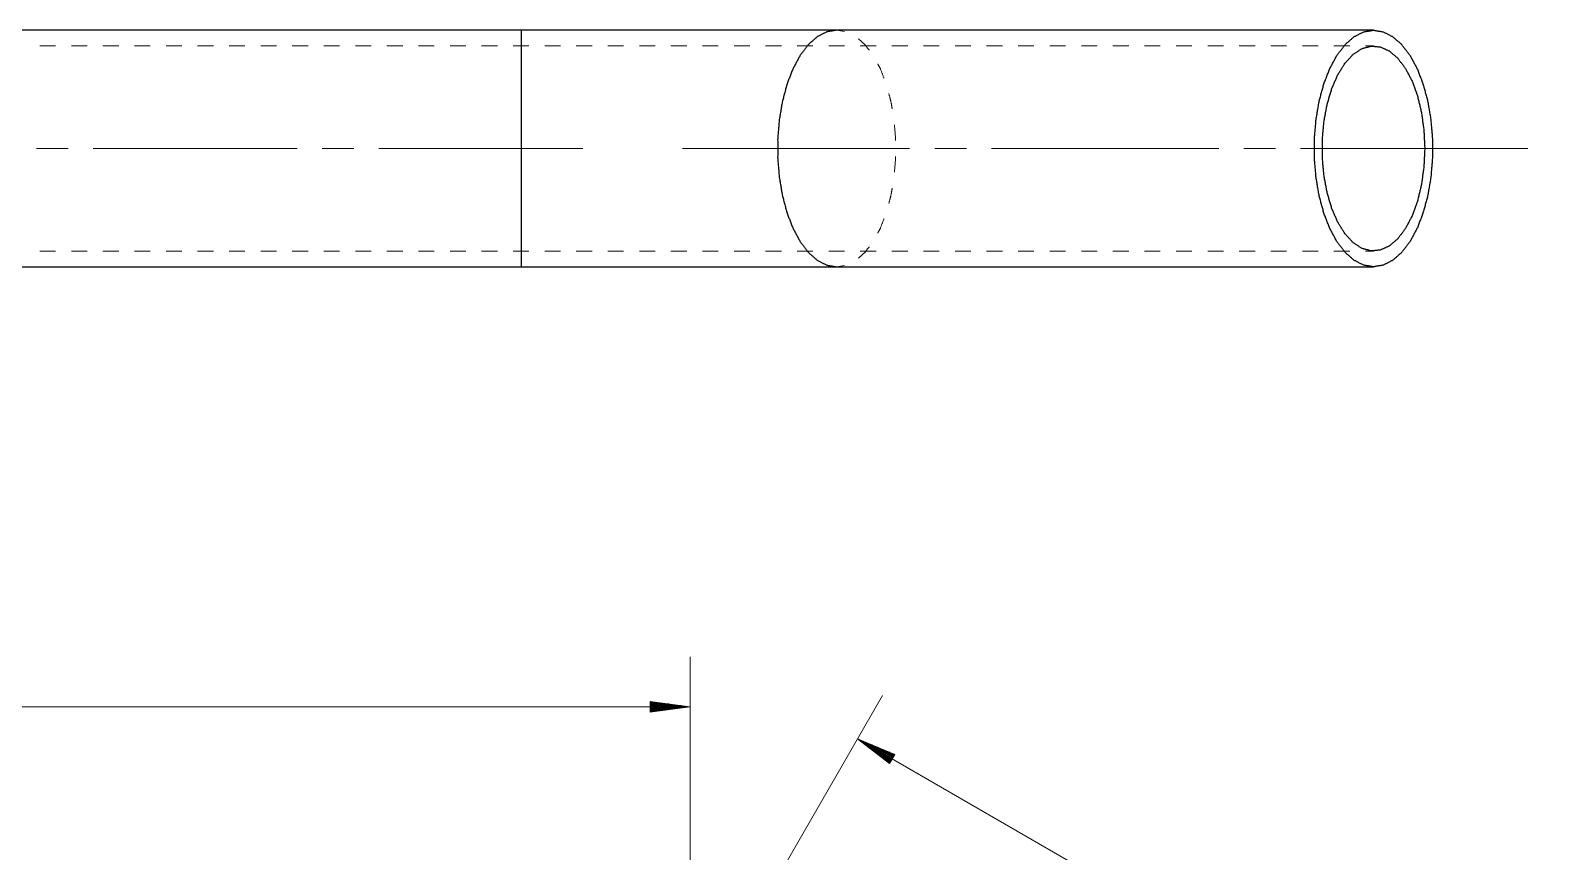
# Model space of a CAD drawing. Header units: millimetres. Extents: x 0 to 420, y 0 to 297.
# Drawn here: x 188.1 to 283.9, y 139.9 to 192 of the extents above; entities that cross this region are included whole.
import ezdxf

# ---------------------------------------------------------------- set-up
doc = ezdxf.new("R2010")
doc.units = ezdxf.units.MM
doc.layers.add('101', color=7, linetype='Continuous', true_color=0xffffff)

msp = doc.modelspace()

# ---------------------------------------------------------------- linework, layer by layer
at = {"layer": '101', "color": 151, "linetype": 'Continuous', "lineweight": 25}
for p, q in [((219.256, 191.982), (69.256, 191.982)), ((273.276, 191.982), (239.256, 191.982)), ((69.256, 176.982), (219.256, 176.982)), ((239.256, 176.982), (273.276, 176.982))]:
    msp.add_line(p, q, dxfattribs=at)
at = {"layer": '101', "color": 53, "linetype": 'Continuous', "lineweight": 18}
for p, q in [((239.754, 191.899), (239.256, 191.982)), ((189.756, 190.982), (188.756, 190.982)), ((191.756, 190.982), (190.756, 190.982)), ((193.756, 190.982), (192.756, 190.982)), ((195.756, 190.982), (194.756, 190.982)), ((197.756, 190.982), (196.756, 190.982)), ((199.756, 190.982), (198.756, 190.982)), ((201.756, 190.982), (200.756, 190.982)), ((203.756, 190.982), (202.756, 190.982)), ((205.756, 190.982), (204.756, 190.982)), ((207.756, 190.982), (206.756, 190.982)), ((209.756, 190.982), (208.756, 190.982)), ((211.756, 190.982), (210.756, 190.982)), ((213.756, 190.982), (212.756, 190.982)), ((215.756, 190.982), (214.756, 190.982)), ((217.756, 190.982), (216.756, 190.982)), ((219.256, 190.982), (218.756, 190.982)), ((219.756, 190.982), (219.256, 190.982)), ((221.756, 190.982), (220.756, 190.982)), ((223.756, 190.982), (222.756, 190.982)), ((227.756, 190.982), (226.756, 190.982)), ((229.756, 190.982), (228.756, 190.982)), ((233.756, 190.982), (232.756, 190.982)), ((235.756, 190.982), (234.756, 190.982)), ((237.756, 190.982), (236.756, 190.982)), ((239.256, 190.982), (238.756, 190.982)), ((239.757, 190.982), (239.256, 190.982)), ((241.758, 190.982), (240.757, 190.982)), ((243.759, 190.982), (242.758, 190.982)), ((245.76, 190.982), (244.759, 190.982)), ((247.761, 190.982), (246.761, 190.982)), ((249.762, 190.982), (248.762, 190.982)), ((251.763, 190.982), (250.763, 190.982)), ((253.765, 190.982), (252.764, 190.982)), ((255.766, 190.982), (254.765, 190.982)), ((257.767, 190.982), (256.766, 190.982)), ((259.768, 190.982), (258.767, 190.982)), ((261.769, 190.982), (260.769, 190.982)), ((263.77, 190.982), (262.77, 190.982)), ((265.771, 190.982), (264.771, 190.982)), ((267.772, 190.982), (266.772, 190.982)), ((269.774, 190.982), (268.773, 190.982)), ((271.775, 190.982), (270.774, 190.982)), ((273.276, 190.982), (272.775, 190.982)), ((188.756, 177.982), (189.756, 177.982)), ((190.756, 177.982), (191.756, 177.982)), ((192.756, 177.982), (193.756, 177.982)), ((194.756, 177.982), (195.756, 177.982)), ((196.756, 177.982), (197.756, 177.982)), ((198.756, 177.982), (199.756, 177.982)), ((200.756, 177.982), (201.756, 177.982)), ((202.756, 177.982), (203.756, 177.982)), ((204.756, 177.982), (205.756, 177.982)), ((206.756, 177.982), (207.756, 177.982)), ((208.756, 177.982), (209.756, 177.982)), ((210.756, 177.982), (211.756, 177.982)), ((212.756, 177.982), (213.756, 177.982)), ((214.756, 177.982), (215.756, 177.982)), ((216.756, 177.982), (217.756, 177.982)), ((218.756, 177.982), (219.256, 177.982)), ((219.256, 177.982), (219.756, 177.982)), ((220.756, 177.982), (221.756, 177.982)), ((222.756, 177.982), (223.756, 177.982)), ((226.756, 177.982), (227.756, 177.982)), ((228.756, 177.982), (229.756, 177.982)), ((232.756, 177.982), (233.756, 177.982)), ((234.756, 177.982), (235.756, 177.982)), ((236.756, 177.982), (237.756, 177.982)), ((238.756, 177.982), (239.256, 177.982)), ((239.256, 177.982), (239.757, 177.982)), ((240.757, 177.982), (241.758, 177.982)), ((242.758, 177.982), (243.759, 177.982)), ((244.759, 177.982), (245.76, 177.982)), ((246.761, 177.982), (247.761, 177.982)), ((248.762, 177.982), (249.762, 177.982)), ((250.763, 177.982), (251.763, 177.982)), ((252.764, 177.982), (253.765, 177.982)), ((254.765, 177.982), (255.766, 177.982)), ((256.766, 177.982), (257.767, 177.982)), ((258.767, 177.982), (259.768, 177.982)), ((260.769, 177.982), (261.769, 177.982)), ((262.77, 177.982), (263.77, 177.982)), ((264.771, 177.982), (265.771, 177.982)), ((266.772, 177.982), (267.772, 177.982)), ((268.773, 177.982), (269.774, 177.982)), ((270.774, 177.982), (271.775, 177.982)), ((272.775, 177.982), (273.276, 177.982)), ((239.256, 176.982), (239.754, 177.064))]:
    msp.add_line(p, q, dxfattribs=at)
at = {"layer": '101', "color": 151, "linetype": 'Continuous', "lineweight": 18}
for p, q in [((188.54, 184.482), (190.546, 184.482)), ((192.134, 184.482), (205.067, 184.482)), ((206.654, 184.482), (208.661, 184.482)), ((245.47, 184.482), (247.476, 184.482)), ((249.064, 184.482), (263.468, 184.482)), ((265.056, 184.482), (267.062, 184.482))]:
    msp.add_line(p, q, dxfattribs=at)
at = {"layer": '101', "color": 22, "linetype": 'Continuous', "lineweight": 18}
for p, q in [((229.974, 128.675), (229.974, 152.264)), ((229.974, 149.089), (227.434, 149.423)), ((227.434, 149.423), (227.434, 148.754)), ((227.434, 149.419), (227.466, 149.419)), ((227.434, 149.419), (227.466, 149.419)), ((227.434, 149.368), (227.852, 149.368)), ((229.974, 128.675), (242.168, 149.795)), ((229.974, 149.089), (69.256, 149.089)), ((227.434, 149.317), (228.238, 149.317)), ((227.434, 149.267), (228.624, 149.267)), ((227.434, 149.216), (229.01, 149.216)), ((227.434, 149.165), (229.396, 149.165)), ((227.434, 149.114), (229.781, 149.114)), ((227.434, 148.754), (229.974, 149.089)), ((227.434, 149.063), (229.781, 149.063)), ((227.434, 149.013), (229.396, 149.013)), ((227.434, 148.962), (229.01, 148.962)), ((227.434, 148.911), (228.624, 148.911)), ((227.434, 148.86), (228.238, 148.86)), ((227.434, 148.809), (227.852, 148.809)), ((227.434, 148.759), (227.466, 148.759)), ((227.434, 148.759), (227.466, 148.759)), ((240.58, 147.045), (283.882, 122.045)), ((242.947, 146.065), (240.58, 147.045)), ((240.58, 147.045), (242.613, 145.486)), ((242.767, 145.753), (240.735, 146.927)), ((242.793, 145.797), (240.76, 146.971)), ((242.742, 145.709), (241.044, 146.69)), ((242.818, 145.841), (241.12, 146.822)), ((242.844, 145.885), (241.479, 146.673)), ((242.869, 145.929), (241.839, 146.524)), ((242.717, 145.665), (241.352, 146.453)), ((242.691, 145.621), (241.661, 146.216)), ((242.666, 145.577), (241.97, 145.979)), ((242.894, 145.973), (242.198, 146.375)), ((242.64, 145.533), (242.279, 145.742)), ((242.92, 146.017), (242.558, 146.226)), ((242.613, 145.486), (242.947, 146.065)), ((242.945, 146.061), (242.918, 146.077)), ((242.945, 146.061), (242.918, 146.077)), ((242.615, 145.489), (242.587, 145.505)), ((242.615, 145.489), (242.587, 145.505))]:
    msp.add_line(p, q, dxfattribs=at)
at = {"layer": '101', "color": 151, "linetype": 'Continuous', "lineweight": 25}
for points, knots in [([(239.256, 191.982), (236.612, 191.982), (231.047, 191.982), (225.218, 191.982), (219.256, 191.982)], [0, 0, 0.132232, 0.41049, 0.701915, 1, 1]), ([(219.256, 191.982), (219.256, 191.575), (219.256, 190.4), (219.256, 188.584), (219.256, 186.323), (219.256, 185.101), (219.256, 182.64), (219.256, 180.38), (219.256, 179.402), (219.256, 177.886), (219.256, 177.084), (219.256, 176.982)], [0, 0, 0.027091, 0.10543, 0.226525, 0.377257, 0.458711, 0.622743, 0.773474, 0.83864, 0.939737, 0.99318, 1, 1]), ([(239.256, 191.982), (238.639, 191.879), (238.039, 191.575), (237.472, 191.078), (236.953, 190.4), (236.497, 189.561), (236.117, 188.584), (235.822, 187.494), (235.621, 186.323), (235.519, 185.101), (235.519, 183.862), (235.621, 182.64), (235.822, 181.469), (236.117, 180.38), (236.497, 179.402), (236.953, 178.563), (237.472, 177.886), (238.039, 177.388), (238.639, 177.084), (239.256, 176.982)], [0, 0, 0.03448, 0.07157, 0.113152, 0.160169, 0.212784, 0.27059, 0.332787, 0.398299, 0.465868, 0.534133, 0.601702, 0.667212, 0.72941, 0.787216, 0.839831, 0.886849, 0.92843, 0.96552, 1, 1]), ([(273.276, 191.982), (272.658, 191.879), (272.058, 191.575), (271.491, 191.078), (270.972, 190.4), (270.517, 189.561), (270.136, 188.584), (269.841, 187.494), (269.64, 186.323), (269.538, 185.101), (269.538, 183.862), (269.64, 182.64), (269.841, 181.469), (270.136, 180.38), (270.517, 179.402), (270.972, 178.563), (271.491, 177.886), (272.058, 177.388), (272.658, 177.084), (273.276, 176.982), (273.893, 177.084), (274.493, 177.388), (275.06, 177.886), (275.579, 178.563), (276.035, 179.402), (276.415, 180.38), (276.71, 181.469), (276.911, 182.64), (277.013, 183.862), (277.013, 185.101), (276.911, 186.323), (276.71, 187.494), (276.415, 188.584), (276.035, 189.561), (275.579, 190.4), (275.06, 191.078), (274.493, 191.575), (273.893, 191.879), (273.276, 191.982)], [0, 0, 0.01724, 0.035785, 0.056576, 0.080084, 0.106392, 0.135295, 0.166394, 0.199149, 0.232934, 0.267066, 0.300851, 0.333606, 0.364705, 0.393608, 0.419916, 0.443424, 0.464215, 0.48276, 0.5, 0.51724, 0.535785, 0.556575, 0.580084, 0.606392, 0.635295, 0.666394, 0.699149, 0.732933, 0.767066, 0.80085, 0.833606, 0.864705, 0.893608, 0.919915, 0.943424, 0.964215, 0.98276, 1, 1]), ([(276.526, 184.482), (276.473, 185.642), (276.318, 186.766), (276.066, 187.815), (275.723, 188.758), (275.302, 189.564), (274.816, 190.206), (274.28, 190.664), (273.712, 190.923), (273.13, 190.975), (272.552, 190.819), (271.998, 190.459), (271.485, 189.906), (271.03, 189.18), (270.646, 188.302), (270.347, 187.302), (270.143, 186.211), (270.039, 185.064), (270.039, 183.899), (270.143, 182.752), (270.347, 181.661), (270.646, 180.661), (271.03, 179.783), (271.485, 179.057), (271.998, 178.505), (272.552, 178.145), (273.13, 177.988), (273.712, 178.04), (274.28, 178.3), (274.816, 178.758), (275.302, 179.4), (275.723, 180.205), (276.066, 181.148), (276.318, 182.198), (276.473, 183.321), (276.526, 184.482)], [0, 0, 0.036946, 0.073008, 0.107351, 0.139249, 0.168149, 0.19376, 0.216175, 0.236033, 0.254619, 0.273642, 0.294658, 0.318629, 0.345901, 0.376355, 0.409557, 0.444858, 0.481471, 0.518529, 0.555142, 0.590443, 0.623645, 0.654099, 0.681371, 0.705342, 0.726358, 0.745381, 0.763967, 0.783825, 0.80624, 0.831851, 0.860751, 0.892649, 0.926992, 0.963053, 1, 1]), ([(219.256, 176.982), (222.246, 176.982), (228.157, 176.982), (233.87, 176.982), (239.256, 176.982)], [0, 0, 0.149461, 0.445043, 0.730682, 1, 1])]:
    msp.add_open_spline(points, degree=1, knots=knots, dxfattribs=at)
at = {"layer": '101', "color": 53, "linetype": 'Continuous', "lineweight": 18}
for points, knots in [([(219.256, 191.446), (219.256, 191.575), (219.256, 191.982)], [0, 0, 0.241434, 1, 1]), ([(241.325, 190.707), (241.041, 191.078), (240.634, 191.435)], [0, 0, 0.463271, 1, 1]), ([(242.26, 188.932), (242.015, 189.561), (241.857, 189.854)], [0, 0, 0.669894, 1, 1]), ([(242.777, 186.988), (242.69, 187.494), (242.561, 187.971)], [0, 0, 0.509831, 1, 1]), ([(242.994, 184.986), (242.994, 185.101), (242.919, 185.991)], [0, 0, 0.114379, 1, 1]), ([(242.919, 182.973), (242.994, 183.862), (242.994, 183.978)], [0, 0, 0.885602, 1, 1]), ([(242.561, 180.992), (242.69, 181.469), (242.777, 181.975)], [0, 0, 0.490179, 1, 1]), ([(241.857, 179.11), (242.015, 179.402), (242.26, 180.031)], [0, 0, 0.330106, 1, 1]), ([(240.634, 177.529), (241.041, 177.886), (241.325, 178.256)], [0, 0, 0.53672, 1, 1]), ([(219.256, 176.982), (219.256, 177.084), (219.256, 177.517)], [0, 0, 0.190956, 1, 1])]:
    msp.add_open_spline(points, degree=1, knots=knots, dxfattribs=at)
for points in [[(225.756, 190.982), (224.756, 190.982)], [(231.756, 190.982), (230.756, 190.982)], [(219.256, 189.303), (219.256, 190.374)], [(219.256, 187.16), (219.256, 188.232)], [(219.256, 185.017), (219.256, 186.089)], [(219.256, 182.874), (219.256, 183.946)], [(219.256, 180.732), (219.256, 181.803)], [(219.256, 178.589), (219.256, 179.66)], [(224.756, 177.982), (225.756, 177.982)], [(230.756, 177.982), (231.756, 177.982)]]:
    msp.add_open_spline(points, degree=1, dxfattribs=at)
at = {"layer": '101', "color": 151, "linetype": 'Continuous', "lineweight": 18}
for points, knots in [([(210.248, 184.482), (220.006, 184.482), (223.181, 184.482)], [0, 0, 0.754504, 1, 1]), ([(229.478, 184.482), (231.066, 184.482), (243.882, 184.482)], [0, 0, 0.110211, 1, 1]), ([(268.65, 184.482), (281.466, 184.482), (283.054, 184.482)], [0, 0, 0.889789, 1, 1])]:
    msp.add_open_spline(points, degree=1, knots=knots, dxfattribs=at)

doc.saveas('drawing.dxf')
